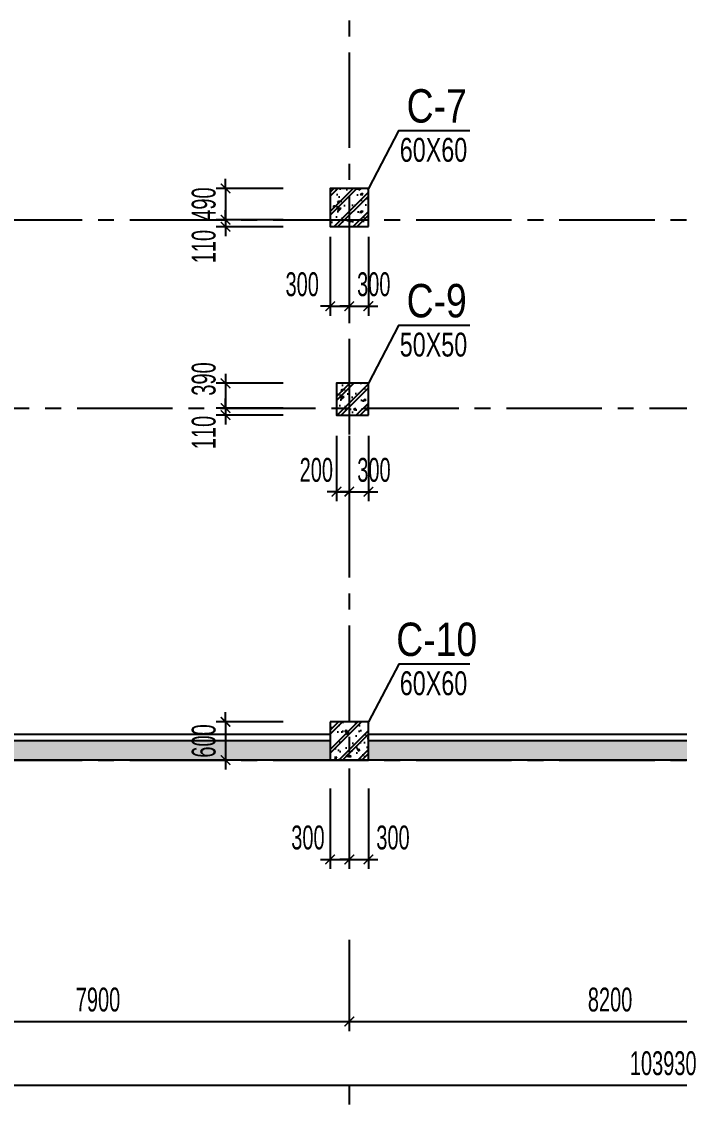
# Model space of a CAD drawing. Extents: x 1719887 to 1865417, y -150890 to 59748.
# Drawn here: x 1773669 to 1784009, y -28458 to -11448 of the extents above; entities that cross this region are included whole.
import ezdxf
from ezdxf.enums import TextEntityAlignment as Align

# ---------------------------------------------------------------- set-up
doc = ezdxf.new("R2010")
doc.units = 0
doc.header["$LTSCALE"] = 1000
doc.header["$MEASUREMENT"] = 0
doc.header["$PDMODE"] = 3
doc.linetypes.add('CENTER2', pattern=[1.125, 0.75, -0.125, 0.125, -0.125])
doc.layers.get('0').update_dxf_attribs({"linetype": 'CONTINUOUS'})
doc.layers.get('Defpoints').update_dxf_attribs({"linetype": 'CONTINUOUS'})
for name, color, linetype in [('CDC.01.AXIS', 160, 'CENTER2'), ('CDC.02.DIM', 1, 'CONTINUOUS'), ('CDC.05.STEEL', 4, 'CONTINUOUS'), ('CDC.06.TEXT', 2, 'CONTINUOUS'), ('CDC.10.HATCH', 9, 'CONTINUOUS'), ('CDC.11.NOTE', 8, 'CONTINUOUS'), ('KCS_CHI', 1, 'CONTINUOUS')]:
    doc.layers.add(name, color=color, linetype=linetype)
doc.styles.add('ARIAL', font='arial.ttf', dxfattribs={"width": 0.6})
doc.dimstyles.new('D150', dxfattribs={"dimscale": 150, "dimtxt": 2.5, "dimasz": 1, "dimexe": 1, "dimexo": 0, "dimgap": 1, "dimtad": 1, "dimdec": 0, "dimdsep": 46, "dimtxsty": 'ARIAL', "dimblk": 'ARCHTICK', "dimcen": 1, "dimdle": 1, "dimclrd": 1, "dimclre": 1, "dimclrt": 2, "dimadec": 0, "dimazin": 0, "dimtfac": 0.00072, "dimtdec": 0, "dimtix": 1, "dimtmove": 2, "dimatfit": 3, "dimldrblk": 'ARCHTICK', "dimfxl": 1, "dimtolj": 1, "dimlwd": -1, "dimlwe": -1, "dimarcsym": 0})
pattern_1 = [(50, (0, -2490), (573.80815, -50.20171), [60, -660]), (355, (0, -2490), (-111.00107, 601.7537), [48, -528]), (100.4514, (47.8, -2494.2), (462.8075, 551.55163), [50.99215, -560.91369]), (46.1842, (0, -2330), (853.79284, -132.4152), [90, -990]), (96.6356, (71.15, -2341), (747.73016, 779.2943), [76.48823, -841.3704]), (351.1842, (0, -2330), (747.72956, 779.2949), [72, -792]), (21, (80, -2370), (477.52564, -322.09511), [60, -660]), (326, (80, -2370), (194.65227, 580.12004), [48, -528]), (71.4514, (119.8, -2396.84), (672.1781, 258.0244), [50.99215, -560.91369]), (37.5, (0, -2490), (9.727884, 266.315083), [0, -521.6, 0, -536, 0, -530]), (7.5, (0, -2490), (210.45563, 315.52937), [0, -305.6, 0, -509.6, 0, -202]), (327.5, (-178.4, -2490), (427.05795, -18.043897), [0, -200, 0, -624, 0, -828]), (317.5, (-258.4, -2490), (466.548935, 80.083986), [0, -260, 0, -414.4, 0, -588]), (45, (0, -2490), (-240.416306, 240.416306), []), (45, (0, -2392), (-240.416306, 240.416306), [])]

# ---------------------------------------------------------------- blocks, each defined once
blk = doc.blocks.new('_ARCHTICK')
at = {"color": 0, "linetype": 'ByBlock', "const_width": 0.15}
blk.add_lwpolyline([(-0.5, -0.5), (0.5, 0.5)], dxfattribs=at)
blk = doc.blocks.new('*D446')
at = {"layer": 'CDC.02.DIM', "color": 1, "transparency": 16777216}
for p, q in [((1770920, -25872), (1770920, -27306)), ((1778820, -25872), (1778820, -27306)), ((1770770, -27156), (1778970, -27156))]:
    blk.add_line(p, q, dxfattribs=at)
at = {"layer": 'Defpoints', "color": 0, "transparency": 16777216}
for p in [(1770920, -25872), (1778820, -25872), (1778820, -27156)]:
    blk.add_point(p, dxfattribs=at)
at = {"layer": 'CDC.02.DIM', "color": 1, "transparency": 16777216, "xscale": 150, "yscale": 150, "zscale": 150, "rotation": 180}
blk.add_blockref('_ARCHTICK', (1770920, -27156), dxfattribs=at)
at = {"layer": 'CDC.02.DIM', "color": 1, "transparency": 16777216, "xscale": 150, "yscale": 150, "zscale": 150}
blk.add_blockref('_ARCHTICK', (1778820, -27156), dxfattribs=at)
at = {"layer": 'CDC.02.DIM', "color": 2, "transparency": 16777216, "insert": (1774870, -26814), "char_height": 375, "attachment_point": 5, "style": 'ARIAL'}
blk.add_mtext('\\A1;7900', dxfattribs=at)
blk = doc.blocks.new('*D458')
at = {"layer": 'CDC.02.DIM', "color": 1, "transparency": 16777216}
for p, q in [((1778820, -25872), (1778820, -27306)), ((1787020, -25872), (1787020, -27306)), ((1778670, -27156), (1787170, -27156))]:
    blk.add_line(p, q, dxfattribs=at)
at = {"layer": 'Defpoints', "color": 0, "transparency": 16777216}
for p in [(1778820, -25872), (1787020, -25872), (1787020, -27156)]:
    blk.add_point(p, dxfattribs=at)
at = {"layer": 'CDC.02.DIM', "color": 1, "transparency": 16777216, "xscale": 150, "yscale": 150, "zscale": 150, "rotation": 180}
blk.add_blockref('_ARCHTICK', (1778820, -27156), dxfattribs=at)
at = {"layer": 'CDC.02.DIM', "color": 1, "transparency": 16777216, "xscale": 150, "yscale": 150, "zscale": 150}
blk.add_blockref('_ARCHTICK', (1787020, -27156), dxfattribs=at)
at = {"layer": 'CDC.02.DIM', "color": 2, "transparency": 16777216, "insert": (1782920, -26814), "char_height": 375, "attachment_point": 5, "style": 'ARIAL'}
blk.add_mtext('\\A1;8200', dxfattribs=at)
blk = doc.blocks.new('TH1')
at = {"layer": 'CDC.10.HATCH'}
h = blk.add_hatch(dxfattribs=at)
h.set_pattern_fill('CHAU-01', color=256, scale=50, angle=270, style=0, pattern_type=2)
h.set_pattern_definition([(40, (32523.4, 196563.9), (-31.376067, 358.63009), [37.5, -412.5]), (95, (32523.4, 196563.9), (376.09607, -69.37567), [30, -330]), (349.5486, (32520.8, 196593.78), (344.71977, 289.25469), [31.870095, -350.571056]), (43.8158, (32623.4, 196563.9), (-82.75951, 533.62052), [56.25, -618.75]), (353.3644, (32616.5, 196608.36), (487.05894, 467.33135), [47.80514, -525.8565]), (98.8158, (32623.4, 196563.9), (487.0593, 467.33097), [45, -495]), (69, (32598.4, 196613.9), (-201.309445, 298.453526), [37.5, -412.5]), (124, (32598.4, 196613.9), (362.57502, 121.657666), [30, -330]), (18.5486, (32581.63, 196638.77), (161.26525, 420.111314), [31.870095, -350.571056]), (52.5, (32523.41, 196563.9), (166.446927, 6.079928), [0, -326, 0, -335, 0, -331.25]), (82.5, (32523.41, 196563.9), (197.205856, 131.534769), [0, -191, 0, -318.5, 0, -126.25]), (122.5, (32523.41, 196452.4), (-11.277436, 266.911218), [0, -125, 0, -390, 0, -517.5]), (132.5, (32523.4, 196402.4), (50.05249, 291.593085), [0, -162.5, 0, -259, 0, -367.5]), (45, (32523.4, 196563.9), (150.26019, -150.26019), []), (45, (32584.66, 196563.9), (150.26019, -150.26019), [])])
h.paths.add_polyline_path([(1781880, -110157), (1781280, -110157), (1781280, -110757), (1781880, -110757)])
h = blk.add_hatch(dxfattribs=at)
h.set_pattern_fill('CHAU-01', color=256, scale=50, angle=270, style=0, pattern_type=2)
h.set_pattern_definition([(40, (32573.4, 193603.62), (-31.376067, 358.63009), [37.5, -412.5]), (95, (32573.4, 193603.6), (376.09607, -69.37567), [30, -330]), (349.5486, (32570.8, 193633.5), (344.71977, 289.25469), [31.870095, -350.571056]), (43.8158, (32673.4, 193603.6), (-82.75951, 533.62052), [56.25, -618.75]), (353.3644, (32666.5, 193648.1), (487.05894, 467.33135), [47.80514, -525.8565]), (98.8158, (32673.4, 193603.6), (487.0593, 467.33097), [45, -495]), (69, (32648.4, 193653.62), (-201.309445, 298.453526), [37.5, -412.5]), (124, (32648.4, 193653.6), (362.57502, 121.657666), [30, -330]), (18.5486, (32631.63, 193678.5), (161.26525, 420.111314), [31.870095, -350.571056]), (52.5, (32573.41, 193603.62), (166.446927, 6.079928), [0, -326, 0, -335, 0, -331.25]), (82.5, (32573.41, 193603.62), (197.205856, 131.534769), [0, -191, 0, -318.5, 0, -126.25]), (122.5, (32573.41, 193492.12), (-11.277436, 266.911218), [0, -125, 0, -390, 0, -517.5]), (132.5, (32573.4, 193442.12), (50.05249, 291.593085), [0, -162.5, 0, -259, 0, -367.5]), (45, (32573.4, 193603.62), (150.26019, -150.26019), []), (45, (32634.66, 193603.62), (150.26019, -150.26019), [])])
h.paths.add_polyline_path([(1781880, -113718), (1781880, -113218), (1781380, -113218), (1781380, -113718)])
h = blk.add_hatch(dxfattribs=at)
h.set_pattern_fill('CHAU-01', color=256, scale=50, angle=270, style=0, pattern_type=2)
h.set_pattern_definition([(220, (3530636.03, -425858.57), (31.376067, -358.63009), [37.5, -412.5]), (275, (3530636.03, -425858.57), (-376.09607, 69.37567), [30, -330]), (169.5486, (3530638.64, -425888.45), (-344.71977, -289.25469), [31.870095, -350.571056]), (223.8158, (3530536.03, -425858.57), (82.75951, -533.62052), [56.25, -618.75]), (173.3644, (3530542.9, -425903.03), (-487.05894, -467.33135), [47.80514, -525.8565]), (278.8158, (3530536.03, -425858.57), (-487.0593, -467.33097), [45, -495]), (249, (3530561.03, -425908.57), (201.309445, -298.453526), [37.5, -412.5]), (304, (3530561.03, -425908.57), (-362.57502, -121.657666), [30, -330]), (198.5486, (3530577.8, -425933.44), (-161.26525, -420.111314), [31.870095, -350.571056]), (232.5, (3530636.03, -425858.57), (-166.446927, -6.079928), [0, -326, 0, -335, 0, -331.25]), (262.5, (3530636.03, -425858.57), (-197.205856, -131.534769), [0, -191, 0, -318.5, 0, -126.25]), (302.5, (3530636.03, -425747.07), (11.277436, -266.911218), [0, -125, 0, -390, 0, -517.5]), (312.5, (3530636.03, -425697.07), (-50.05249, -291.593085), [0, -162.5, 0, -259, 0, -367.5]), (225, (3530636.03, -425858.57), (-150.26019, 150.26019), []), (225, (3530574.78, -425858.57), (-150.26019, 150.26019), [])])
h.paths.add_polyline_path([(1781280, -119137), (1781880, -119137), (1781880, -118537), (1781280, -118537)])
h = blk.add_hatch(dxfattribs=at)
h.set_pattern_fill('CHAU-01', color=256, scale=80, style=0, pattern_type=2)
h.set_pattern_definition(pattern_1)
h.paths.add_polyline_path([(1789255, -118837), (1781880, -118837), (1781880, -119137), (1789255, -119137)])
h.paths.add_polyline_path([(1765130, -118837), (1757480, -118837), (1757480, -119137), (1765130, -119137)])
h.paths.add_polyline_path([(1756880, -118837), (1749280, -118837), (1749280, -119137), (1756880, -119137)])
h.paths.add_polyline_path([(1748680, -118837), (1741170, -118837), (1741170, -119137), (1748680, -119137)])
h.paths.add_polyline_path([(1740570, -118837), (1735149, -118837), (1735149, -119137), (1740570, -119137)])
h = blk.add_hatch(dxfattribs=at)
h.set_pattern_fill('CHAU-01', color=256, scale=80, style=0, pattern_type=2)
h.set_pattern_definition(pattern_1)
h.paths.add_polyline_path([(1781280, -118837), (1765730, -118837), (1765730, -119137), (1781280, -119137)])
at = {"layer": 'CDC.01.AXIS', "ltscale": 2}
for p, q in [((1781580, -63021), (1781580, -119734)), ((1733131, -110648), (1840145, -110648)), ((1734550, -113608), (1840145, -113608)), ((1733131, -119138), (1840145, -119138))]:
    blk.add_line(p, q, dxfattribs=at)
at = {"layer": 'CDC.05.STEEL'}
for p, q in [((1781280, -118737), (1773790, -118737)), ((1781280, -118837), (1773790, -118837)), ((1789255, -118737), (1781880, -118737)), ((1783030, -118737), (1781880, -118737)), ((1789255, -118837), (1781880, -118837)), ((1838481, -119138), (1734550, -119137))]:
    blk.add_line(p, q, dxfattribs=at)
at = {"layer": 'CDC.05.STEEL', "ltscale": 2000}
for points in [[(1781880, -110757), (1781880, -110157), (1781280, -110157), (1781280, -110757)], [(1781880, -113718), (1781880, -113218), (1781380, -113218), (1781380, -113718)], [(1781280, -118537), (1781280, -119137), (1781880, -119137), (1781880, -118537)]]:
    blk.add_lwpolyline(points, close=True, dxfattribs=at)
blk = doc.blocks.new('*D639')
at = {"layer": 'CDC.02.DIM', "color": 1, "transparency": 16777216}
for p, q in [((1778520, -14827), (1778520, -16068)), ((1778820, -14827), (1778820, -16068)), ((1778520, -15918), (1778370, -15918)), ((1778520, -15918), (1778820, -15918)), ((1778820, -15918), (1778970, -15918))]:
    blk.add_line(p, q, dxfattribs=at)
at = {"layer": 'Defpoints', "color": 0, "transparency": 16777216}
for p in [(1778520, -14827), (1778820, -14827), (1778820, -15918)]:
    blk.add_point(p, dxfattribs=at)
at = {"layer": 'CDC.02.DIM', "color": 1, "transparency": 16777216, "xscale": 150, "yscale": 150, "zscale": 150}
blk.add_blockref('_ARCHTICK', (1778520, -15918), dxfattribs=at)
at = {"layer": 'CDC.02.DIM', "color": 1, "transparency": 16777216, "xscale": 150, "yscale": 150, "zscale": 150, "rotation": 180}
blk.add_blockref('_ARCHTICK', (1778820, -15918), dxfattribs=at)
at = {"layer": 'CDC.02.DIM', "color": 2, "transparency": 16777216, "insert": (1778080, -15576), "char_height": 375, "attachment_point": 5, "style": 'ARIAL'}
blk.add_mtext('\\A1;300', dxfattribs=at)
blk = doc.blocks.new('*D640')
at = {"layer": 'CDC.02.DIM', "color": 1, "transparency": 16777216}
for p, q in [((1778820, -14827), (1778820, -16068)), ((1779120, -14827), (1779120, -16068)), ((1778820, -15918), (1778670, -15918)), ((1778820, -15918), (1779120, -15918)), ((1779120, -15918), (1779270, -15918))]:
    blk.add_line(p, q, dxfattribs=at)
at = {"layer": 'Defpoints', "color": 0, "transparency": 16777216}
for p in [(1778820, -14827), (1779120, -14827), (1779120, -15918)]:
    blk.add_point(p, dxfattribs=at)
at = {"layer": 'CDC.02.DIM', "color": 1, "transparency": 16777216, "xscale": 150, "yscale": 150, "zscale": 150}
blk.add_blockref('_ARCHTICK', (1778820, -15918), dxfattribs=at)
at = {"layer": 'CDC.02.DIM', "color": 1, "transparency": 16777216, "xscale": 150, "yscale": 150, "zscale": 150, "rotation": 180}
blk.add_blockref('_ARCHTICK', (1779120, -15918), dxfattribs=at)
at = {"layer": 'CDC.02.DIM', "color": 2, "transparency": 16777216, "insert": (1779205, -15576), "char_height": 375, "attachment_point": 5, "style": 'ARIAL'}
blk.add_mtext('\\A1;300', dxfattribs=at)
blk = doc.blocks.new('*D687')
at = {"layer": 'CDC.02.DIM', "color": 1, "transparency": 16777216}
for p, q in [((1778520, -23496), (1778520, -24760)), ((1778820, -23496), (1778820, -24760)), ((1778370, -24610), (1778970, -24610))]:
    blk.add_line(p, q, dxfattribs=at)
at = {"layer": 'Defpoints', "color": 0, "transparency": 16777216}
for p in [(1778520, -23496), (1778820, -23496), (1778820, -24610)]:
    blk.add_point(p, dxfattribs=at)
at = {"layer": 'CDC.02.DIM', "color": 1, "transparency": 16777216, "xscale": 150, "yscale": 150, "zscale": 150, "rotation": 180}
blk.add_blockref('_ARCHTICK', (1778520, -24610), dxfattribs=at)
at = {"layer": 'CDC.02.DIM', "color": 1, "transparency": 16777216, "xscale": 150, "yscale": 150, "zscale": 150}
blk.add_blockref('_ARCHTICK', (1778820, -24610), dxfattribs=at)
at = {"layer": 'CDC.02.DIM', "color": 2, "transparency": 16777216, "insert": (1778170, -24268), "char_height": 375, "attachment_point": 5, "style": 'ARIAL'}
blk.add_mtext('\\A1;300', dxfattribs=at)
blk = doc.blocks.new('*D688')
at = {"layer": 'CDC.02.DIM', "color": 1, "transparency": 16777216}
for p, q in [((1778820, -23496), (1778820, -24760)), ((1779120, -23496), (1779120, -24760)), ((1778820, -24610), (1778670, -24610)), ((1778820, -24610), (1779120, -24610)), ((1779120, -24610), (1779270, -24610))]:
    blk.add_line(p, q, dxfattribs=at)
at = {"layer": 'Defpoints', "color": 0, "transparency": 16777216}
for p in [(1778820, -23496), (1779120, -23496), (1779120, -24610)]:
    blk.add_point(p, dxfattribs=at)
at = {"layer": 'CDC.02.DIM', "color": 1, "transparency": 16777216, "xscale": 150, "yscale": 150, "zscale": 150}
blk.add_blockref('_ARCHTICK', (1778820, -24610), dxfattribs=at)
at = {"layer": 'CDC.02.DIM', "color": 1, "transparency": 16777216, "xscale": 150, "yscale": 150, "zscale": 150, "rotation": 180}
blk.add_blockref('_ARCHTICK', (1779120, -24610), dxfattribs=at)
at = {"layer": 'CDC.02.DIM', "color": 2, "transparency": 16777216, "insert": (1779507, -24268), "char_height": 375, "attachment_point": 5, "style": 'ARIAL'}
blk.add_mtext('\\A1;300', dxfattribs=at)
blk = doc.blocks.new('*D937')
at = {"layer": 'CDC.02.DIM', "color": 1, "transparency": 16777216}
for p, q in [((1776875, -14069), (1776875, -13919)), ((1777783, -14069), (1776725, -14069)), ((1776875, -14069), (1776875, -14559)), ((1777783, -14559), (1776725, -14559)), ((1776875, -14559), (1776875, -14709))]:
    blk.add_line(p, q, dxfattribs=at)
at = {"layer": 'Defpoints', "color": 0, "transparency": 16777216}
for p in [(1777783, -14069), (1776875, -14559), (1777783, -14559)]:
    blk.add_point(p, dxfattribs=at)
at = {"layer": 'CDC.02.DIM', "color": 1, "transparency": 16777216, "xscale": 150, "yscale": 150, "zscale": 150}
for p, rotation in [((1776875, -14069), 270), ((1776875, -14559), 90)]:
    blk.add_blockref('_ARCHTICK', p, dxfattribs=dict(at, rotation=rotation))
at = {"layer": 'CDC.02.DIM', "color": 2, "transparency": 16777216, "insert": (1776533, -14314), "char_height": 375, "attachment_point": 5, "rotation": 90, "style": 'ARIAL'}
blk.add_mtext('\\A1;490', dxfattribs=at)
blk = doc.blocks.new('*D938')
at = {"layer": 'CDC.02.DIM', "color": 1, "transparency": 16777216}
for p, q in [((1776875, -14559), (1776875, -14409)), ((1777783, -14559), (1776725, -14559)), ((1776875, -14559), (1776875, -14669)), ((1777783, -14669), (1776725, -14669)), ((1776875, -14669), (1776875, -14819))]:
    blk.add_line(p, q, dxfattribs=at)
at = {"layer": 'Defpoints', "color": 0, "transparency": 16777216}
for p in [(1777783, -14559), (1776875, -14669), (1777783, -14669)]:
    blk.add_point(p, dxfattribs=at)
at = {"layer": 'CDC.02.DIM', "color": 1, "transparency": 16777216, "xscale": 150, "yscale": 150, "zscale": 150}
for p, rotation in [((1776875, -14559), 270), ((1776875, -14669), 90)]:
    blk.add_blockref('_ARCHTICK', p, dxfattribs=dict(at, rotation=rotation))
at = {"layer": 'CDC.02.DIM', "color": 2, "transparency": 16777216, "insert": (1776533, -14982), "char_height": 375, "attachment_point": 5, "rotation": 90, "style": 'ARIAL'}
blk.add_mtext('\\A1;110', dxfattribs=at)
blk = doc.blocks.new('*D939')
at = {"layer": 'CDC.02.DIM', "color": 1, "transparency": 16777216}
for p, q in [((1776875, -16979), (1776875, -17669)), ((1777783, -17129), (1776725, -17129)), ((1777783, -17519), (1776725, -17519))]:
    blk.add_line(p, q, dxfattribs=at)
at = {"layer": 'Defpoints', "color": 0, "transparency": 16777216}
for p in [(1777783, -17129), (1776875, -17519), (1777783, -17519)]:
    blk.add_point(p, dxfattribs=at)
at = {"layer": 'CDC.02.DIM', "color": 1, "transparency": 16777216, "xscale": 150, "yscale": 150, "zscale": 150}
for p, rotation in [((1776875, -17129), 90), ((1776875, -17519), 270)]:
    blk.add_blockref('_ARCHTICK', p, dxfattribs=dict(at, rotation=rotation))
at = {"layer": 'CDC.02.DIM', "color": 2, "transparency": 16777216, "insert": (1776533, -17062), "char_height": 375, "attachment_point": 5, "rotation": 90, "style": 'ARIAL'}
blk.add_mtext('\\A1;390', dxfattribs=at)
blk = doc.blocks.new('*D940')
at = {"layer": 'CDC.02.DIM', "color": 1, "transparency": 16777216}
for p, q in [((1777783, -17519), (1776725, -17519)), ((1776875, -17519), (1776875, -17369)), ((1776875, -17519), (1776875, -17629)), ((1777783, -17629), (1776725, -17629)), ((1776875, -17629), (1776875, -17779))]:
    blk.add_line(p, q, dxfattribs=at)
at = {"layer": 'Defpoints', "color": 0, "transparency": 16777216}
for p in [(1777783, -17519), (1776875, -17629), (1777783, -17629)]:
    blk.add_point(p, dxfattribs=at)
at = {"layer": 'CDC.02.DIM', "color": 1, "transparency": 16777216, "xscale": 150, "yscale": 150, "zscale": 150}
for p, rotation in [((1776875, -17519), 270), ((1776875, -17629), 90)]:
    blk.add_blockref('_ARCHTICK', p, dxfattribs=dict(at, rotation=rotation))
at = {"layer": 'CDC.02.DIM', "color": 2, "transparency": 16777216, "insert": (1776533, -17903), "char_height": 375, "attachment_point": 5, "rotation": 90, "style": 'ARIAL'}
blk.add_mtext('\\A1;110', dxfattribs=at)
blk = doc.blocks.new('*D941')
at = {"layer": 'CDC.02.DIM', "color": 1, "transparency": 16777216}
for p, q in [((1777783, -22449), (1776725, -22449)), ((1776875, -22449), (1776875, -22299)), ((1776875, -22449), (1776875, -23049)), ((1777783, -23049), (1776725, -23049)), ((1776875, -23049), (1776875, -23199))]:
    blk.add_line(p, q, dxfattribs=at)
at = {"layer": 'Defpoints', "color": 0, "transparency": 16777216}
for p in [(1777783, -22449), (1776875, -23049), (1777783, -23049)]:
    blk.add_point(p, dxfattribs=at)
at = {"layer": 'CDC.02.DIM', "color": 1, "transparency": 16777216, "xscale": 150, "yscale": 150, "zscale": 150}
for p, rotation in [((1776875, -22449), 270), ((1776875, -23049), 90)]:
    blk.add_blockref('_ARCHTICK', p, dxfattribs=dict(at, rotation=rotation))
at = {"layer": 'CDC.02.DIM', "color": 2, "transparency": 16777216, "insert": (1776533, -22749), "char_height": 375, "attachment_point": 5, "rotation": 90, "style": 'ARIAL'}
blk.add_mtext('\\A1;600', dxfattribs=at)
blk = doc.blocks.new('*D1000')
at = {"layer": 'CDC.02.DIM', "color": 1, "transparency": 16777216}
for p, q in [((1778620, -17954), (1778620, -18983)), ((1778820, -17954), (1778820, -18983)), ((1778620, -18833), (1778470, -18833)), ((1778620, -18833), (1778820, -18833)), ((1778820, -18833), (1778970, -18833))]:
    blk.add_line(p, q, dxfattribs=at)
at = {"layer": 'Defpoints', "color": 0, "transparency": 16777216}
for p in [(1778620, -17954), (1778820, -17954), (1778820, -18833)]:
    blk.add_point(p, dxfattribs=at)
at = {"layer": 'CDC.02.DIM', "color": 1, "transparency": 16777216, "xscale": 150, "yscale": 150, "zscale": 150}
blk.add_blockref('_ARCHTICK', (1778620, -18833), dxfattribs=at)
at = {"layer": 'CDC.02.DIM', "color": 1, "transparency": 16777216, "xscale": 150, "yscale": 150, "zscale": 150, "rotation": 180}
blk.add_blockref('_ARCHTICK', (1778820, -18833), dxfattribs=at)
at = {"layer": 'CDC.02.DIM', "color": 2, "transparency": 16777216, "insert": (1778302, -18492), "char_height": 375, "attachment_point": 5, "style": 'ARIAL'}
blk.add_mtext('\\A1;200', dxfattribs=at)
blk = doc.blocks.new('*D1001')
at = {"layer": 'CDC.02.DIM', "color": 1, "transparency": 16777216}
for p, q in [((1778820, -17954), (1778820, -18983)), ((1779120, -17954), (1779120, -18983)), ((1778820, -18833), (1778670, -18833)), ((1778820, -18833), (1779120, -18833)), ((1779120, -18833), (1779270, -18833))]:
    blk.add_line(p, q, dxfattribs=at)
at = {"layer": 'Defpoints', "color": 0, "transparency": 16777216}
for p in [(1778820, -17954), (1779120, -17954), (1779120, -18833)]:
    blk.add_point(p, dxfattribs=at)
at = {"layer": 'CDC.02.DIM', "color": 1, "transparency": 16777216, "xscale": 150, "yscale": 150, "zscale": 150}
blk.add_blockref('_ARCHTICK', (1778820, -18833), dxfattribs=at)
at = {"layer": 'CDC.02.DIM', "color": 1, "transparency": 16777216, "xscale": 150, "yscale": 150, "zscale": 150, "rotation": 180}
blk.add_blockref('_ARCHTICK', (1779120, -18833), dxfattribs=at)
at = {"layer": 'CDC.02.DIM', "color": 2, "transparency": 16777216, "insert": (1779208, -18492), "char_height": 375, "attachment_point": 5, "style": 'ARIAL'}
blk.add_mtext('\\A1;300', dxfattribs=at)
blk = doc.blocks.new('*D1038')
at = {"layer": 'CDC.02.DIM', "color": 1, "transparency": 16777216}
for p, q in [((1731790, -24819), (1731790, -28306)), ((1835720, -24819), (1835720, -28306)), ((1731640, -28156), (1835870, -28156))]:
    blk.add_line(p, q, dxfattribs=at)
at = {"layer": 'Defpoints', "color": 0, "transparency": 16777216}
for p in [(1731790, -24819), (1835720, -24819), (1835720, -28156)]:
    blk.add_point(p, dxfattribs=at)
at = {"layer": 'CDC.02.DIM', "color": 1, "transparency": 16777216, "xscale": 150, "yscale": 150, "zscale": 150, "rotation": 180}
blk.add_blockref('_ARCHTICK', (1731790, -28156), dxfattribs=at)
at = {"layer": 'CDC.02.DIM', "color": 1, "transparency": 16777216, "xscale": 150, "yscale": 150, "zscale": 150}
blk.add_blockref('_ARCHTICK', (1835720, -28156), dxfattribs=at)
at = {"layer": 'CDC.02.DIM', "color": 2, "transparency": 16777216, "insert": (1783755, -27814), "char_height": 375, "attachment_point": 5, "style": 'ARIAL'}
blk.add_mtext('\\A1;103930', dxfattribs=at)

msp = doc.modelspace()

# ---------------------------------------------------------------- linework, layer by layer
at = {"layer": 'CDC.11.NOTE'}
for points in [[(1780717, -13161.4), (1779596.1, -13161.4), (1779120.2, -14068.8)], [(1780717, -16221.6), (1779596.1, -16221.6), (1779120.2, -17129.1)], [(1780717.4, -21542.2), (1779596.5, -21542.2), (1779120.1, -22448.7)]]:
    msp.add_lwpolyline(points, dxfattribs=at)
at = {"layer": 'KCS_CHI'}
msp.add_line((1778819.5, -28156), (1778819.5, -28457.9), dxfattribs=at)

# ---------------------------------------------------------------- block references
at = {"layer": 'CDC.10.HATCH'}
msp.add_blockref('TH1', (-2759.9, 96088.6), dxfattribs=at)

# ---------------------------------------------------------------- texts
at = {"layer": 'CDC.06.TEXT', "style": 'ARIAL'}
for s, height, width, p in [('C-7', 525, 0.8, (1780194, -12771.2)), ('60X60', 375, 0.7, (1780144, -13461.4)), ('C-9', 525, 0.8, (1780194, -15831.5)), ('50X50', 375, 0.7, (1780144, -16521.7)), ('C-10', 525, 0.8, (1780194.4, -21152)), ('60X60', 375, 0.7, (1780144.5, -21842.2))]:
    msp.add_text(s, height=height, dxfattribs=dict(at, width=width)).set_placement(p, align=Align.MIDDLE_CENTER)

# ---------------------------------------------------------------- dimensions: what is measured, and where the dimension line sits
at = {"layer": 'CDC.02.DIM'}
for base, p1, p2, picture, middle in [((1776874.9, -14559.1), (1777782.7, -14068.8), (1777782.7, -14559.1), '*D937', (1776533.4, -14314)), ((1776874.9, -23048.8), (1777782.7, -22448.8), (1777782.7, -23048.8), '*D941', (1776533.4, -22748.8))]:
    dim = msp.add_linear_dim(base=base, p1=p1, p2=p2, angle=90, dimstyle='D150', dxfattribs=at)
    dim.commit()
    dim.dimension.update_dxf_attribs({"geometry": picture, "text_midpoint": middle})
for base, p1, p2, picture, middle in [((1776874.9, -14668.8), (1777782.7, -14559.1), (1777782.7, -14668.8), '*D938', (1776533.4, -14981.6)), ((1776874.9, -17519.1), (1777782.7, -17129.1), (1777782.7, -17519.1), '*D939', (1776533.3, -17062.3)), ((1776874.9, -17629.1), (1777782.7, -17519.1), (1777782.7, -17629.1), '*D940', (1776533.4, -17903.3))]:
    dim = msp.add_linear_dim(base=base, p1=p1, p2=p2, angle=90, dimstyle='D150', dxfattribs=at)
    dim.commit()
    dim.dimension.update_dxf_attribs({"geometry": picture, "text_midpoint": middle, "dimtype": 160})
for base, p1, p2, picture, middle in [((1778819.9, -15918), (1778519.9, -14827.1), (1778819.9, -14827.1), '*D639', (1778080.1, -15576.4)), ((1779119.9, -15918), (1778819.9, -14827.1), (1779119.9, -14827.1), '*D640', (1779205.2, -15576.4)), ((1778819.9, -18833.1), (1778619.9, -17953.8), (1778819.9, -17953.8), '*D1000', (1778302.4, -18491.7)), ((1779119.9, -18833.1), (1778819.9, -17953.8), (1779119.9, -17953.8), '*D1001', (1779207.8, -18491.6)), ((1778819.5, -24609.6), (1778519.5, -23495.8), (1778819.5, -23495.8), '*D687', (1778170.5, -24268)), ((1779119.5, -24609.6), (1778819.5, -23495.8), (1779119.5, -23495.8), '*D688', (1779507.3, -24268))]:
    dim = msp.add_linear_dim(base=base, p1=p1, p2=p2, dimstyle='D150', dxfattribs=at)
    dim.commit()
    dim.dimension.update_dxf_attribs({"geometry": picture, "text_midpoint": middle, "dimtype": 160})
for base, p1, p2, picture, middle in [((1835719.9, -28156), (1731789.9, -24818.6), (1835719.9, -24818.6), '*D1038', (1783754.9, -27814.4)), ((1778819.5, -27156), (1770919.6, -25871.8), (1778819.5, -25871.8), '*D446', (1774869.6, -26814.5)), ((1787019.5, -27156), (1778819.5, -25871.8), (1787019.5, -25871.8), '*D458', (1782919.5, -26814.5))]:
    dim = msp.add_linear_dim(base=base, p1=p1, p2=p2, dimstyle='D150', dxfattribs=at)
    dim.commit()
    dim.dimension.update_dxf_attribs({"geometry": picture, "text_midpoint": middle})

doc.saveas('drawing.dxf')
